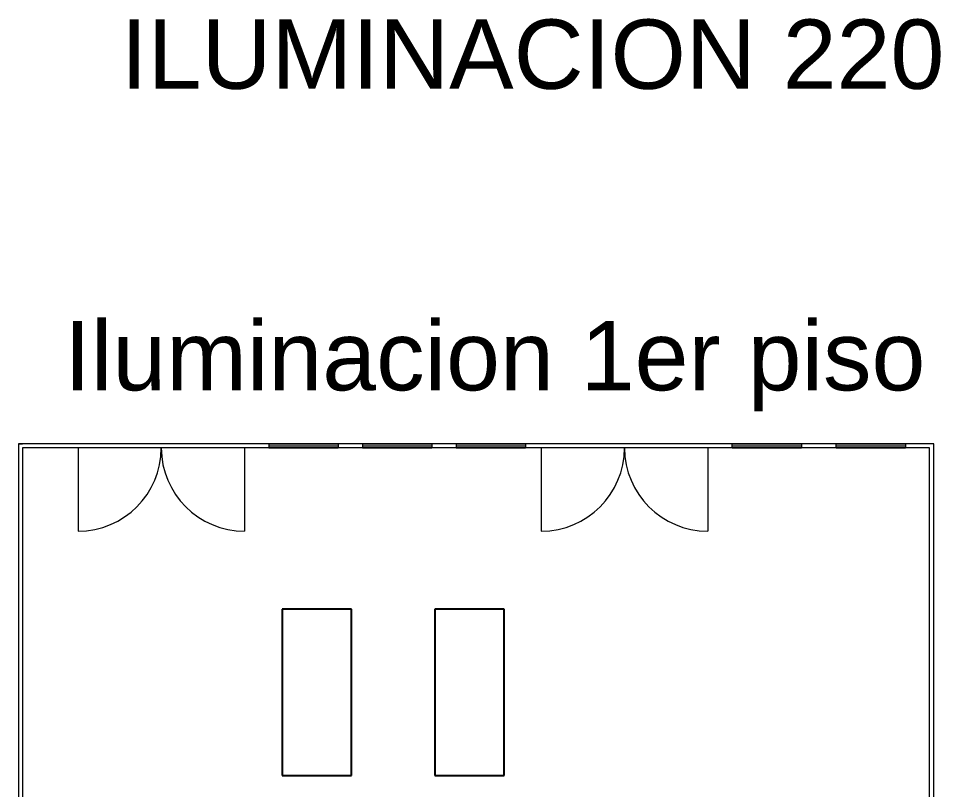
# Model space of a CAD drawing. Header units: millimetres. Extents: x -461 to 1315, y -154 to 152.
# Drawn here: x -319.61 to -286.37, y -88.93 to -61.13 of the extents above; entities that cross this region are included whole.
import ezdxf

# ---------------------------------------------------------------- set-up
doc = ezdxf.new("R2010")
doc.units = ezdxf.units.MM
for name, color, linetype, lineweight in [('A-AREA', 7, 'Continuous', 5), ('A-DOOR', 251, 'Continuous', 13), ('A-GLAZ', 2, 'Continuous', 15), ('A-WALL', 253, 'Continuous', 15)]:
    doc.layers.add(name, color=color, linetype=linetype, lineweight=lineweight)
doc.layers.add('C-TRAL', color=212, linetype='Continuous')
doc.styles.get("Standard").update_dxf_attribs({"font": 'arial.ttf'})

msp = doc.modelspace()

# ---------------------------------------------------------------- linework, layer by layer
at = {"layer": 'A-DOOR'}
for p, q in [((-317.461, -76.613), (-317.461, -79.613)), ((-311.461, -76.613), (-311.461, -79.613)), ((-300.761, -76.613, 0.038), (-300.761, -79.613, 0.038)), ((-297.761, -76.613, 0.038), (-297.761, -76.613, -2.962)), ((-294.761, -76.613), (-294.761, -79.613))]:
    msp.add_line(p, q, dxfattribs=at)
for centre, start, end in [((-317.461, -76.613), 270, 0), ((-311.461, -76.613), 180, 270), ((-300.761, -76.613, 0.038), 270, 0), ((-294.761, -76.613), 180, 270)]:
    msp.add_arc(centre, 3, start, end, dxfattribs=at)
at = {"layer": 'A-GLAZ'}
for p, q in [((-311.461, -76.613), (-311.461, -76.613)), ((-311.461, -76.613), (-311.461, -76.613)), ((-311.461, -76.613), (-311.461, -76.613)), ((-310.586, -76.463, 0), (-310.586, -76.613, -0.023)), ((-310.586, -76.463, 0), (-308.086, -76.463, -0.023)), ((-310.586, -76.538, -0.011), (-308.086, -76.538, -0.011)), ((-310.586, -76.613, -0.023), (-308.086, -76.613, -0.023)), ((-308.086, -76.463, -0.023), (-308.086, -76.613, -0.023)), ((-307.211, -76.463, 0), (-307.211, -76.613, -0.023)), ((-307.211, -76.463, 0), (-304.711, -76.463, -0.023)), ((-307.211, -76.538, -0.011), (-304.711, -76.538, -0.011)), ((-307.211, -76.613, -0.023), (-304.711, -76.613, -0.023)), ((-304.711, -76.463, -0.023), (-304.711, -76.613, -0.023)), ((-303.836, -76.463, -0.024), (-303.836, -76.613, -0.047)), ((-303.836, -76.463, -0.024), (-301.336, -76.463, -0.047)), ((-303.836, -76.538, -0.035), (-301.336, -76.538, -0.035)), ((-303.836, -76.613, -0.047), (-301.336, -76.613, -0.047)), ((-301.336, -76.463, -0.047), (-301.336, -76.613, -0.047)), ((-293.881, -76.613), (-293.881, -76.463)), ((-293.881, -76.463, -0.001), (-291.381, -76.463, -0.024)), ((-293.881, -76.538, -0.013), (-291.381, -76.538, -0.013)), ((-293.881, -76.613, -0.024), (-291.381, -76.613, -0.024)), ((-291.381, -76.463, -0.024), (-291.381, -76.613, -0.024)), ((-290.131, -76.613), (-290.131, -76.463)), ((-290.131, -76.463, -0.001), (-287.631, -76.463, -0.024)), ((-290.131, -76.538, -0.013), (-287.631, -76.538, -0.013)), ((-290.131, -76.613, -0.024), (-287.631, -76.613, -0.024)), ((-287.631, -76.463, -0.024), (-287.631, -76.613, -0.024))]:
    msp.add_line(p, q, dxfattribs=at)
at = {"layer": 'A-WALL'}
for p, q in [((-286.611, -76.463), (-319.611, -76.463)), ((-319.611, -76.463), (-319.611, -111.463)), ((-319.611, -76.463), (-319.461, -76.463)), ((-286.761, -76.613), (-319.461, -76.613)), ((-319.461, -76.613), (-319.461, -111.313)), ((-286.761, -101.313), (-286.761, -76.613)), ((-286.611, -111.463), (-286.611, -76.463))]:
    msp.add_line(p, q, dxfattribs=at)
at = {"layer": 'C-TRAL'}
for p, q in [((-307.6, -82.426, 0.046), (-310.1, -82.426, 0.046)), ((-310.1, -82.426, 0.046), (-310.1, -88.426, 0.046)), ((-307.6, -88.426, 0.046), (-307.6, -82.426, 0.046)), ((-302.1, -82.426, 0.046), (-304.6, -82.426, 0.046)), ((-304.6, -82.426, 0.046), (-304.6, -88.426, 0.046)), ((-302.1, -88.426, 0.046), (-302.1, -82.426, 0.046)), ((-310.1, -88.426, 0.046), (-307.6, -88.426, 0.046)), ((-304.6, -88.426, 0.046), (-302.1, -88.426, 0.046))]:
    msp.add_line(p, q, dxfattribs=at)

# ---------------------------------------------------------------- texts
at = {"layer": 'A-AREA', "char_height": 2.5, "attachment_point": 1}
for s, insert in [('ILUMINACION 220 ', (-315.921, -61.167)), ('Iluminacion 1er piso', (-317.972, -72.037))]:
    msp.add_mtext_dynamic_manual_height_columns(s, width=43.74055, gutter_width=12.5, heights=[0], dxfattribs=dict(at, insert=insert))

doc.saveas('drawing.dxf')
